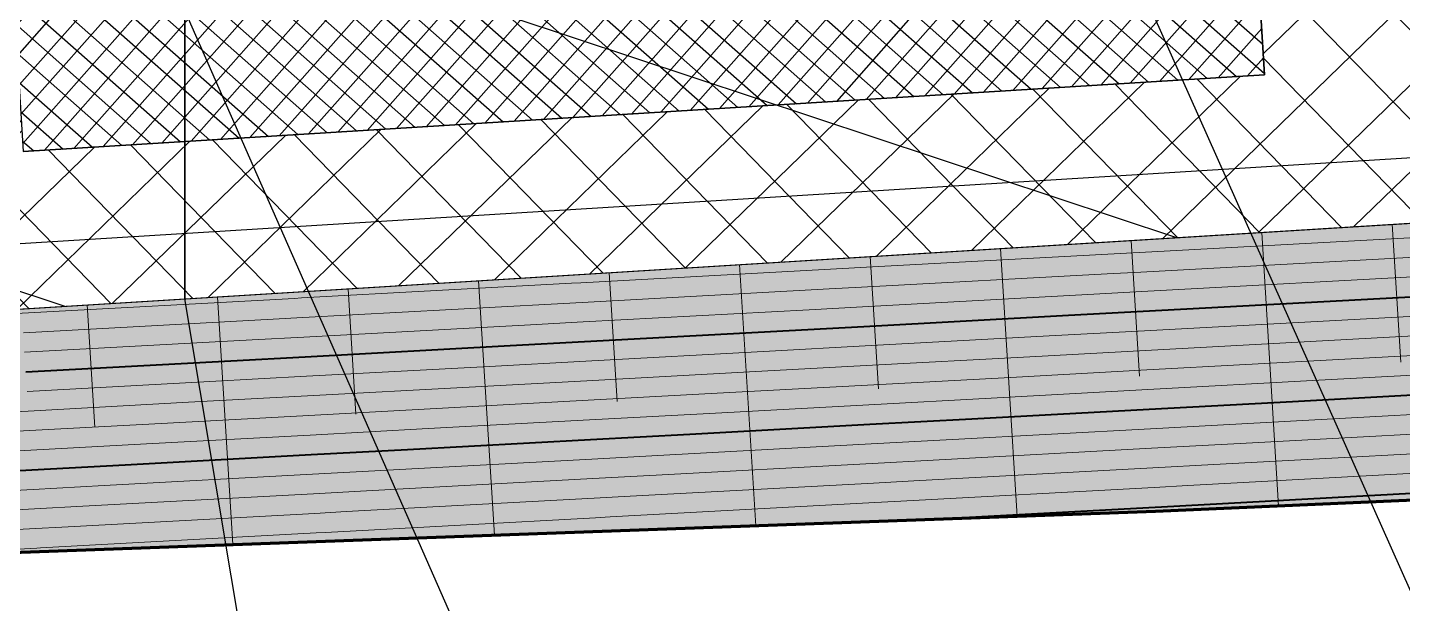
# Model space of a CAD drawing. Header units: metres. Extents: x 2302736 to 2305552, y 452304 to 453193.
# Drawn here: x 2305509.43 to 2305519.93, y 452715.99 to 452720.39 of the extents above; entities that cross this region are included whole.
import ezdxf

# ---------------------------------------------------------------- set-up
doc = ezdxf.new("R2010")
doc.units = ezdxf.units.M
doc.linetypes.add('ACAD_ISO02W100', pattern=[15, 12, -3])
for name, color, linetype in [('000_C3D_ХЛ служебные', 7, 'Continuous'), ('280_ПОР_Горизонтали вспомогательные', 7, 'Continuous'), ('280_ПОР_Горизонтали основные', 7, 'Continuous'), ('ГП_здания', 7, 'Continuous'), ('ГП_Ограждение', 7, 'ограждение2'), ('ГП_ПЗМ', 7, 'Continuous'), ('ПЗМ_3_Отметки', 7, 'Continuous'), ('ПЗМ_3_Сетка', 7, 'Continuous'), ('ПЗМ_3_Штриховка насыпи', 7, 'Continuous'), ('ПП_Дорога_Покрытия_Газон', 3, 'Continuous')]:
    doc.layers.add(name, color=color, linetype=linetype)
for name, color, linetype, lineweight in [('280_ПОР_Откосы планировки', 250, 'Continuous', 20), ('ГП_ВП', 1, 'Continuous', 40), ('ГП_Границы ЗУ', 1, 'Continuous', 50), ('ПД Борт 100.20.08', 32, 'Continuous', 30), ('ПП_Дорога_Покрытия_Откос', 3, 'Continuous', 9)]:
    doc.layers.add(name, color=color, linetype=linetype, lineweight=lineweight)
doc.layers.add('ГП_Штриховка отмостки', color=7, linetype='Continuous', true_color=0xfbfccf)
doc.linetypes.add('ограждение2', pattern='A,6.349999999999999,-2.54,[132,ltypeshp.shx,S=2.54,R=0,X=-2.54,Y=0],-2.54,25.4', length=36.83)

# ---------------------------------------------------------------- blocks, each defined once
blk = doc.blocks.new('Здания')
at = {"layer": 'ГП_Штриховка отмостки'}
h = blk.add_hatch(dxfattribs=at)
h.set_pattern_fill('ANSI37', color=8, scale=0.05, angle=-179.9992484153763)
h.set_pattern_definition([(225.0007515846234, (0, 0), (0.1122546739992538, -0.1122517290081593), []), (315.0007515846237, (0, 0), (0.1122517290081593, 0.1122546739992538), [])])
h.paths.add_polyline_path([(2305614.011454514, 452840.43600444), (2305604.511454493, 452840.4360046856), (2305604.511454366, 452835.5360046957), (2305614.01145451, 452835.5360044502)])
h.paths.add_polyline_path([(2305613.01145451, 452839.4360044658), (2305613.01145451, 452836.5360044754), (2305605.511454391, 452836.5360046701), (2305605.511454462, 452839.4360046607)], flags=16)
at = {"layer": 'ПП_Дорога_Покрытия_Газон'}
h = blk.add_hatch(dxfattribs=at)
h.set_pattern_fill('ANSI37', color=256, scale=0.15, angle=-4.327717326360756, style=0)
h.set_pattern_definition([(40.67228267363923, (-27638.63017183892, 175279.6974247352), (-0.3103871618951493, 0.3612116723344837), []), (130.672282673639, (-27638.63017183892, 175279.6974247352), (-0.3612116723344839, -0.3103871618951493), [])])
h.paths.add_polyline_path([(2305584.951453014, 452842.4248232777), (2305583.951454125, 452842.4360042983), (2305583.951454126, 452834.3359728313), (2305626.211504349, 452834.3360332186), (2305626.211505556, 452842.4381459521), (2305613.011454589, 452842.436004337), (2305613.011454564, 452841.437704855), (2305625.211504952, 452841.4360043085), (2305625.211504949, 452835.3360168842), (2305621.111504972, 452835.3360168839), (2305621.111504873, 452840.4360043075), (2305620.111454568, 452840.4360043071), (2305620.111454568, 452835.336004393), (2305616.011454586, 452835.3360043929), (2305616.011454492, 452840.436004827), (2305614.011454514, 452840.43600444), (2305614.01145451, 452835.5360044502), (2305604.511454366, 452835.5360046957), (2305604.511454493, 452840.4360046856), (2305601.916417375, 452840.4360043027), (2305601.916417375, 452839.4402076822), (2305602.166417375, 452839.4402076828), (2305602.166417373, 452837.2399784376), (2305600.266417378, 452837.2399784359), (2305600.266417372, 452839.4402076812), (2305600.516235603, 452839.4402076812), (2305600.516720676, 452840.4360042658), (2305594.511454457, 452840.4360042642), (2305594.511454456, 452836.000955147), (2305584.951455516, 452835.9960070027)])
h.paths.add_polyline_path([(2305586.451135017, 452842.425307518), (2305586.451441963, 452841.4360043528), (2305611.511454561, 452841.4360043239), (2305611.511454585, 452842.4333993757)], flags=17)
at = {"layer": 'ГП_Ограждение', "lineweight": 30, "ltscale": 0.2}
blk.add_lwpolyline([(2305584.951093492, 452841.9360044905), (2305584.451454121, 452841.9360044924), (2305584.451454126, 452834.8360032195), (2305625.711504954, 452834.8360028306), (2305625.711504951, 452841.9360046977), (2305613.011454575, 452841.936004356)], dxfattribs=at)
at = {"layer": 'ГП_Штриховка отмостки', "color": 8}
blk.add_lwpolyline([(2305614.011454514, 452840.43600444), (2305604.511454493, 452840.4360046856), (2305604.511454366, 452835.5360046957), (2305614.01145451, 452835.5360044502)], close=True, dxfattribs=at)
at = {"layer": 'ПД Борт 100.20.08'}
blk.add_lwpolyline([(2305586.451454462, 452841.4360043529), (2305611.511454561, 452841.4360043239), (2305611.511454621, 452843.9333994549), (2305613.011454626, 452843.9338837968), (2305613.011454561, 452841.4360044432), (2305625.211504952, 452841.4360043085), (2305625.211504949, 452835.3360168842), (2305621.111504972, 452835.3360168839), (2305621.111504876, 452840.4360173193), (2305620.111454568, 452840.4360042514), (2305620.111454568, 452835.336004393), (2305616.011454586, 452835.3360043929), (2305616.011454492, 452840.436004827), (2305614.011454514, 452840.4360043056), (2305614.01145451, 452835.5360044502), (2305604.511454366, 452835.5360046957)], dxfattribs=at)
at = {"layer": 'ПП_Дорога_Покрытия_Газон'}
blk.add_lwpolyline([(2305584.951453013, 452842.4360043), (2305583.951454125, 452842.4360042983), (2305583.951454126, 452834.3359728313), (2305626.211504349, 452834.3360332186), (2305626.211505552, 452842.436004355), (2305613.011454588, 452842.4360043372)], dxfattribs=at)
blk = doc.blocks.new('откосы')
at = {"layer": 'ПП_Дорога_Покрытия_Откос'}
h = blk.add_hatch(dxfattribs=at)
h.set_pattern_fill('GRASS', color=110, scale=0.02, style=0)
h.set_pattern_definition([(90, (-10.44084892701357, 4.656809861597139), (-0.3592102448, 0.3592102448), [0.09525, -0.6231704896]), (45, (-10.44084892701357, 4.656809861597139), (-0.3592102448427661, 0.3592102448427661), [0.09525, -0.4127500000000001]), (135, (-10.44084892701357, 4.656809861597139), (-0.3592102448427661, -0.3592102448427661), [0.09525, -0.4127500000000001])])
edge = h.paths.add_edge_path()
edge.add_line((2305485.817293578, 452724.88769515), (2305488.448556033, 452725.0627665654))
edge.add_line((2305488.448556033, 452725.0627665654), (2305488.948430427, 452716.9781740985))
edge.add_line((2305488.948430427, 452716.9781740985), (2305531.127927791, 452719.5862162716))
edge.add_line((2305531.127927791, 452719.5862162716), (2305531.260688367, 452717.4076353452))
edge.add_line((2305531.260688367, 452717.4076353452), (2305526.435479095, 452717.1420349586))
edge.add_line((2305526.435479095, 452717.1420349586), (2305520.980010254, 452716.8228325075))
edge.add_line((2305520.980010254, 452716.8228325075), (2305518.043991495, 452716.6927809464))
edge.add_line((2305518.043991495, 452716.6927809464), (2305507.363477467, 452716.3112637266))
edge.add_line((2305507.363477467, 452716.3112637266), (2305505.007903222, 452716.1940116694))
edge.add_line((2305505.007903222, 452716.1940116694), (2305504.631677643, 452716.1752845063))
edge.add_line((2305504.631677643, 452716.1752845063), (2305501.647646302, 452715.8957114056))
edge.add_line((2305501.647646302, 452715.8957114056), (2305489.072725912, 452714.9679163312))
edge.add_arc((2305488.901957815, 452717.0696590408), 2.108668812344004, 186.0979525131346, 274.6451191132504, ccw=False)
edge.add_line((2305486.805220397, 452716.8456582352), (2305485.817293578, 452724.88769515))
at = {"layer": '280_ПОР_Откосы планировки', "linetype": 'Continuous', "lineweight": 20}
for p, q in [((2305518.854700373, 452718.8272908655, 164.8687952256581), (2305518.984103215, 452716.7344233904, 163.4708857761039)), ((2305519.851576024, 452718.8889280902, 164.87378912246), (2305519.91681638, 452717.8337780195, 164.1690124120585)), ((2305517.857824723, 452718.7656536408, 164.8638013288585), (2305517.921971911, 452717.7281836675, 164.1708338588217)), ((2305515.864073422, 452718.6423791914, 164.8538135352571), (2305515.926614837, 452717.6308798209, 164.1781928639747)), ((2305516.860949073, 452718.7040164162, 164.8588074320589), (2305516.987637676, 452716.6550470722, 163.4902192907358)), ((2305513.870322121, 452718.5191047421, 164.8438257416556), (2305513.931257763, 452717.5335759742, 164.1855518691277)), ((2305514.867197771, 452718.5807419669, 164.8488196384575), (2305514.990674829, 452716.5837138283, 163.5149250946433)), ((2305511.87657082, 452718.3958302928, 164.8338379480565), (2305511.93590069, 452717.4362721274, 164.192910874279)), ((2305512.873446471, 452718.4574675175, 164.838831844856), (2305512.993711982, 452716.5123805843, 163.5396308985508)), ((2305510.879695169, 452718.3341930681, 164.8288440512545), (2305510.996749136, 452716.4410473401, 163.5643367024582)), ((2305509.882819519, 452718.2725558435, 164.823850154455), (2305509.940543616, 452717.3389682808, 164.200269879432))]:
    blk.add_line(p, q, dxfattribs=at)
blk.add_polyline3d([(2305507.363477467, 452716.3112637266, 163.609286410734), (2305518.043991495, 452716.6927809464, 163.4771504094824), (2305520.980010254, 452716.8228325075, 163.4575856272131), (2305526.435479095, 452717.1420349586, 163.4182105320506), (2305531.260688367, 452717.4076353452, 163.3722606212832)], dxfattribs=at)
blk = doc.blocks.new('ВП площадка 3')
at = {"layer": '280_ПОР_Горизонтали вспомогательные', "color": 1, "linetype": 'Continuous', "lineweight": 20, "flags": 128}
for points, elevation in [([(11.14640290988609, 9.832779292424675), (12.06416751630604, 9.88261870277347), (13.28907627100125, 9.949137644201983), (14.19782398734241, 9.998487390344962), (15.43122933851555, 10.06546774128219), (16.33148045791313, 10.11435607785824), (17.57290588226169, 10.18177196063334), (18.4651369289495, 10.23022476537153), (19.71414489671588, 10.29805241985013), (20.59879339952022, 10.34609345288481), (22.32136432360858, 10.43963804846862), (23.53300106991083, 10.5054362504743), (25.16446789354086, 10.61859898205148), (26.25891303690151, 10.69451250974089), (27.92139084124938, 10.80982624262105), (28.98482500435785, 10.88358876900747), (30.48045011609793, 10.98732917022426), (31.39530287543312, 11.05078570864862), (32.9182224557735, 11.15641932439757), (33.80578074650839, 11.21798264834797)], 164.2999999999999), ([(12.05491063324734, 10.03233279736014), (13.45062389038503, 10.10812731512124), (14.18856710428372, 10.14820148493163), (15.5878490624018, 10.2241898017819), (16.32222357485443, 10.26407017244491), (17.72487408760935, 10.34024141938425), (18.45588004589081, 10.3799388599582), (19.86171534378081, 10.45628305734135), (20.58953651646152, 10.49580754747148), (22.52144957846031, 10.60072051425231), (23.52374418685213, 10.65515034506097), (25.34887660760432, 10.78174622007646), (26.24965615384281, 10.84422660426935), (28.10497401189059, 10.97291621885961), (28.97556812129915, 11.03330286353593), (30.64080572733656, 11.14880802331026), (31.38604599237442, 11.20049980323529), (33.07728779455647, 11.31780868087662), (33.79652386344969, 11.36769674287643)], 164.3999999999999), ([(12.03639686759561, 10.33176098659169), (13.77371912822127, 10.42610665695974), (14.17005333816632, 10.44762967410497), (15.9010885101743, 10.54163392272312), (16.3037098092027, 10.56349836161825), (18.028810497839, 10.65718033682788), (18.43736627977341, 10.67936704913154), (20.15685623697937, 10.77274433226557), (20.57102275080979, 10.79523573658662), (22.92162008816376, 10.92288544570328), (23.50523042073473, 10.9545785341761), (25.71769403526559, 11.10804069618462), (26.23114238819108, 11.14365479338448), (28.47214035270736, 11.29909617133671), (28.95705435518176, 11.33273105270927), (30.96151695027947, 11.47176572942408), (31.36753222625703, 11.49992799235042), (33.39541847258806, 11.64058739377651), (33.7780100973323, 11.66712493204977)], 164.5999999999999), ([(12.02713998453691, 10.48147508117836), (13.93526674760505, 10.585096327879), (14.16079645510763, 10.59734376869164), (16.05770823406055, 10.70035598322283), (16.294452926144, 10.71321245620493), (18.18077870318666, 10.81564979557879), (18.42810939671472, 10.82908114371821), (20.30442668357864, 10.93097496975679), (20.56176586775109, 10.94494983117329), (23.12170534301549, 11.08396791142877), (23.49597353767604, 11.10429262870457), (25.90210274932906, 11.2711879342678), (26.22188550513238, 11.29336888797115), (28.65572352288291, 11.46218614763347), (28.94779747212306, 11.48244514729594), (31.1218725615181, 11.63324458245188), (31.35827534319833, 11.64964208693709), (33.55448381137103, 11.80197675019735), (33.7687532142736, 11.81683902663644)], 164.6999999999999), ([(10.14573924941942, 8.877137280476745), (12.11970881465822, 8.984334135253448), (12.3197905565612, 8.995199618628249), (14.25336528522894, 9.10020282282494), (14.49151099519804, 9.11313537840033), (16.38702175626531, 9.216071510396432), (16.66109665110707, 9.230955208302476), (18.52067822683602, 9.331940197909717), (18.82872221665457, 9.348668595019262), (20.6543346978724, 9.447808885423), (21.12085279496387, 9.473143254057504), (23.58854236826301, 9.607151683187112), (24.05801561009139, 9.639715553727), (26.31445433478802, 9.796227942337282), (26.81989181833342, 9.831286385073327), (29.04036630271003, 9.985304201487452), (29.5183164482005, 10.01845605182461), (31.45084417331964, 10.1525011411868), (31.96383042261004, 10.1880831856979), (33.86132204439491, 10.31969808088615)], 163.7), ([(10.31251652585342, 9.036410949134734), (12.11045193159953, 9.134048229840118), (12.48133817594498, 9.154189289547501), (14.24410840217024, 9.24991691741161), (14.64813071908429, 9.271857438841835), (16.37776487320661, 9.365785604983103), (16.81306485645473, 9.389424666995183), (18.51142134377733, 9.481654292496385), (18.97629266325384, 9.50689923245227), (20.64507781481371, 9.597522980009671), (21.32093804981559, 9.63422571978299), (23.57928548520431, 9.756865777715573), (24.24242432415486, 9.802862791810185), (26.30519745219499, 9.945942036865745), (27.00347498897463, 9.994376361370087), (29.03110941965133, 10.13501829607412), (29.67867205943912, 10.17993490491062), (31.44158729026094, 10.30221523577347), (32.12289576139301, 10.34947254217695), (33.85206516133621, 10.46941217547282)], 163.8), ([(10.47929380275309, 9.195684617792722), (12.10119504854083, 9.283762324426789), (12.6428857948631, 9.313178960466757), (14.23485151911154, 9.39963101199828), (14.80475044297054, 9.430579499341547), (16.36850799014792, 9.515499699511565), (16.96503306180239, 9.547894125746097), (18.50216446118429, 9.63136838702485), (19.12386310985312, 9.665129869943485), (20.63582093175501, 9.747237074596342), (21.52102330466732, 9.795308185508475), (23.57002860214561, 9.906579872302245), (24.42683303821832, 9.96601002983516), (26.29594056913629, 10.09565613145241), (27.18705815915019, 10.15746633760864), (29.02185253659263, 10.28473239066079), (29.83902767067775, 10.34141375793842), (31.43233040720224, 10.45192933036014), (32.28196110017598, 10.51086189859779), (33.84280827827752, 10.61912627005949)], 163.9), ([(10.81284835655242, 9.514231955108698), (12.08268128242343, 9.58319051360013), (12.96598103316501, 9.631158302305266), (14.21633775345981, 9.699059201171622), (15.11798989074305, 9.748023620340973), (16.34999422403052, 9.814927888684906), (17.26896947203204, 9.86483304318972), (18.4836506950669, 9.93079657619819), (19.41900400351733, 9.981591144925915), (20.61730716563761, 10.04666526371147), (21.92119381437078, 10.11747311701765), (23.55151483602822, 10.20600806141738), (24.79565046587959, 10.29230450594332), (26.2774268030189, 10.39508432056755), (27.55422450043261, 10.48364629008574), (29.00333877047524, 10.58416057983413), (30.15973889362067, 10.66437146411044), (31.41381664155051, 10.75135751947527), (32.60009177820757, 10.83364061149768), (33.82429451216012, 10.91855445917463)], 164.1), ([(10.97962563298642, 9.673505623766687), (12.07342439936474, 9.7329046081868), (13.12752865208313, 9.790147973282728), (14.20708087040111, 9.848773295758292), (15.2746096146293, 9.906745680782478), (16.34073734097183, 9.964641983271576), (17.42093767737969, 10.02330250194063), (18.4743938120082, 10.08051067078486), (19.5665744501166, 10.13982178235892), (20.60805028257892, 10.19637935829814), (22.12127906875685, 10.27855558274314), (23.54225795296952, 10.35572215594584), (24.9800591794774, 10.4554517439683), (26.2681699199602, 10.54479841515422), (27.73780767060816, 10.64673626632429), (28.99408188741654, 10.7338746744208), (30.3200945048593, 10.82585031713825), (31.40455975849182, 10.90107161406195), (32.75915711699054, 10.99502996797673), (33.81503762910142, 11.0682685537613)], 164.1999999999999), ([(7.752852647565305, 10.39957575174048), (9.859798540361226, 10.51399391534505), (9.884226630907506, 10.51532048825174), (11.98028929391876, 10.62914763571461), (12.01788310147822, 10.63118917576503), (14.09681436652317, 10.74408599885646), (14.15153957204893, 10.74705786327831), (16.21432795794681, 10.85907804372254), (16.28519604308531, 10.8629265507916), (18.33274690853432, 10.9741192542715), (18.41885251365602, 10.97879523830488), (20.45199713064357, 11.089205607248), (20.55250898469239, 11.09466392575996), (23.32179059786722, 11.24505037721246), (23.48671665461734, 11.25400672323303), (26.08651146292686, 11.43433517229277), (26.21262862207368, 11.44308298255782), (28.83930669352412, 11.62527612387203), (28.93854058906436, 11.63215924188262), (31.28222817275673, 11.79472343553789), (31.34901846013963, 11.79935618152376), (33.713549150154, 11.9633661066764), (33.75949633121491, 11.9665531211649)], 164.7999999999999), ([(10.74506743764505, 8.759467138908803), (12.12896569771692, 8.834620040666778), (12.15824293764308, 8.836209947650786), (14.26262216828763, 8.95048872823827), (14.33489127131179, 8.954413317900617), (16.39627863932401, 9.066357415809762), (16.50912844622508, 9.07248574955156), (18.52993510989472, 9.182226103323046), (18.68115177005529, 9.190437957528047), (20.6635915809311, 9.29809479083633), (20.92076754011214, 9.312060788273811), (23.5977992513217, 9.45743758865865), (23.87360689649359, 9.476568315702025), (26.32371121784672, 9.646513847750612), (26.63630864769221, 9.668196408834774), (29.04962318576873, 9.835590106900781), (29.35796083696187, 9.856977198796812), (31.46010105637834, 10.00278704660013), (31.80476508336142, 10.02669382927706), (33.87057892745361, 10.16998398629948)], 163.6)]:
    blk.add_lwpolyline(points, dxfattribs=dict(at, elevation=elevation))
at = {"layer": '280_ПОР_Горизонтали основные', "color": 1, "linetype": 'Continuous', "lineweight": 40, "flags": 128}
for points, elevation in [([(12.04565375065431, 10.18204689200502), (13.61217150930315, 10.26711698604049), (14.17931022122502, 10.2979155795183), (15.74446878628805, 10.38291186228161), (16.3129666922614, 10.41378426703158), (17.87684229295701, 10.49871087813517), (18.44662316283211, 10.52965295454487), (20.00928579038009, 10.61451369477436), (20.58027963340283, 10.64552164199995), (22.72153483331203, 10.7618029799778), (23.51448730379343, 10.80486443958943), (25.53328532120213, 10.94489345815964), (26.24039927078411, 10.99394069885602), (28.28855718206614, 11.13600619509816), (28.96631123824045, 11.1830169581226), (30.80116133904085, 11.31028687633807), (31.37678910931573, 11.35021389776375), (33.2363531338051, 11.47919803729746), (33.787266980391, 11.5174108374631)], 164.4999999999999), ([(10.64607107965275, 9.35495828645071), (12.09193816548213, 9.43347641901346), (12.80443341378122, 9.472168631386012), (14.2255946365185, 9.549345106584951), (14.96137016685679, 9.58930155984126), (16.35925110708922, 9.665213794098236), (17.11700126668438, 9.706363584497012), (18.49290757812559, 9.78108248161152), (19.27143355691805, 9.8233605074347), (20.62656404869631, 9.896951169183012), (21.72110855951905, 9.956390651233958), (23.56077171908692, 10.05629396683071), (24.61124175181613, 10.12915726791834), (26.2866836860776, 10.24537022603908), (27.3706413297914, 10.32055631384719), (29.01259565353394, 10.43444648524746), (29.99938328238204, 10.50289261102443), (31.42307352460921, 10.6016434248886), (32.44102643895895, 10.67225125507684), (33.83355139521882, 10.76884036458796)], 163.9999999999999), ([(18.82803795812651, 9.048197852855083), (20.6728484639898, 9.148380696307868), (20.72068228526041, 9.150978322548326), (23.6070561343804, 9.307723494071979), (23.68919818243012, 9.313421077618841), (26.33296810090542, 9.496799753222149), (26.45272547751665, 9.505106432596222), (29.05888006882742, 9.68587601231411), (29.19760522525758, 9.695498345710803), (31.46935793943703, 9.853072952013463), (31.64569974457845, 9.865304472798014), (33.8798358105123, 10.02026989171281)], 163.5)]:
    blk.add_lwpolyline(points, dxfattribs=dict(at, elevation=elevation))
blk = doc.blocks.new('ПЗМ площадка 3')
at = {"layer": 'ПЗМ_3_Штриховка насыпи'}
h = blk.add_hatch(dxfattribs=at)
h.set_pattern_fill('ANSI31', color=1, angle=5156.620156177408, style=0)
h.set_pattern_definition([(161.620156177409, (-2305529.186537633, -452624.3865204957), (-1.001125794145185, -3.01303371111197), [])])
h.paths.add_polyline_path([(-40.73642281489447, 100.676343476749), (-40.28079498466104, 93.28422807366587), (-38.55847974261269, 93.28422807354946), (-38.55847974261269, 100.8124410659074)], flags=0)
h.paths.add_polyline_path([(-40.23810677230358, 92.59165362955537), (-38.55847974261269, 92.6955056481529), (-38.55847974261269, 93.28422807354946), (-40.28079498466104, 93.28422807366587)], flags=0)
h.paths.add_polyline_path([(-38.55847974261269, 92.6955056481529), (-29.03691134648397, 93.2842280732584), (-38.55847974261269, 93.28422807354946)], flags=0)
h.paths.add_polyline_path([(1.441520256921648, 103.2842280733748), (1.441520256921648, 95.16872182686348), (1.939459703862667, 95.19950962427538)], flags=0)
h.paths.add_polyline_path([(-38.24317037174478, 100.8321444483008), (-38.55847974261269, 100.8124410659074), (-38.55847974261269, 93.28422807354946), (-29.03691134648397, 93.2842280732584), (-28.55847974307835, 93.31380969280146), (-28.55847974307835, 101.4227436296059), (-38.24240507930517, 100.81983173982)], flags=0)
h.paths.add_polyline_path([(-18.55847974261269, 96.13635015976615), (-18.55847974261269, 93.93211373750819), (-8.558479743078351, 94.55041778215671), (-8.55847974261269, 102.665922525397), (-11.73337081307545, 102.4696172488038), (-11.73454718990251, 102.4886430740007), (-13.23162740189582, 102.3950919568306), (-13.2305117463693, 102.3770481941756), (-18.55847974307835, 102.0453340243548), (-18.55847974307835, 99.04188823321601), (-11.54823282826692, 99.47533550643129), (-11.36926599638536, 96.58086304756578)], flags=0)
h.paths.add_polyline_path([(-28.55847974307835, 93.31380969280146), (-18.55847974261269, 93.93211373750819), (-18.55847974261269, 96.13635015976615), (-18.85497074946761, 96.11801796400687), (-19.03393751196563, 99.01249042799463), (-18.55847974307835, 99.04188823321601), (-18.55847974307835, 102.0453340243548), (-28.55847974307835, 101.4227436296059)], flags=0)
h.paths.add_polyline_path([(1.441520256921648, 95.16872182686348), (1.441520256921648, 103.2842280733748), (-8.55847974261269, 102.665922525397), (-8.558479743078351, 94.55041778215671)], flags=0)
h.paths.add_polyline_path([(-31.01094630593434, 98.27001869335072), (-37.05709325242788, 97.88827572582522), (-36.90893535036594, 95.46260978461942), (-30.86048598494381, 95.83658875693799)])
h.paths.add_polyline_path([(-22.60633594123647, 98.54510597343324), (-24.00427058245987, 98.45867089967942), (-23.89935929980129, 96.7619161925395), (-22.49729924835265, 96.84860634320648)])
h.paths.add_polyline_path([(-0.3695951271802187, 100.1667552752769), (-2.465592432301491, 100.0371586017427), (-2.274283058010041, 96.94306734233396), (-0.1782857510261238, 97.07266401586821)])
h.paths.add_polyline_path([(-5.459866949822753, 99.85190170776332), (-7.555864254944026, 99.72230503434548), (-7.364554879721254, 96.62821377493674), (-5.268557574599981, 96.75781044823816)])
at = {"layer": '000_C3D_ХЛ служебные', "color": 4, "linetype": 'Continuous', "lineweight": -3}
blk.add_polyline3d([(-40.7379816006869, 100.6762460697209, 164.7999999998137), (-40.23810677230358, 92.59165362955537, 164.7189783216454), (-8.338085958734155, 94.56404481909703, 164.8787830192596), (1.939459703862667, 95.19950962427538, 164.8272971566766)], dxfattribs=at)
at = {"layer": 'ПЗМ_3_Отметки', "flags": 128}
for points in [[(3.283653328195214, 84.79636278370162), (-1.91634667199105, 84.79636278370162), (-1.91634667199105, 86.87136278371327), (-1.91634667199105, 82.72136278368998), (-1.91634667199105, 84.79636278370162), (-6.116346672177314, 84.79636278370162), (-11.36926599638536, 96.58086304756578)], [(-2.388718562200665, 81.0306964586489), (-7.588718562386929, 81.0306964586489), (-7.588718562386929, 83.10569645866053), (-7.588718562386929, 78.95569645863725), (-7.588718562386929, 81.0306964586489), (-11.91371856257319, 81.0306964586489), (-18.55847974261269, 96.13635015976615)], [(-27.02154538268223, 87.57932791957865), (-22.69654538249597, 87.57932791957865), (-22.69654538249597, 89.65432791959029), (-22.69654538249597, 85.504327919567), (-22.69654538249597, 87.57932791957865), (-17.4965453823097, 87.57932791957865), (-18.55847974261269, 93.93211373750819)]]:
    blk.add_lwpolyline(points, dxfattribs=at)
at = {"layer": 'ПЗМ_3_Сетка'}
for points in [[(-18.55847974261269, 96.13635015976615), (-18.55847974261269, 93.93211373750819), (-8.558479743078351, 94.55041778215671), (-8.55847974261269, 102.665922525397), (-11.73337081307545, 102.4696172488038), (-11.73454718990251, 102.4886430740007), (-13.23162740189582, 102.3950919568306), (-13.2305117463693, 102.3770481941756), (-18.55847974307835, 102.0453340243548), (-18.55847974307835, 99.04188823321601), (-11.54823282826692, 99.47533550643129), (-11.36926599638536, 96.58086304756578)], [(-28.55847974307835, 93.31380969280146), (-18.55847974261269, 93.93211373750819), (-18.55847974261269, 96.13635015976615), (-18.85497074946761, 96.11801796400687), (-19.03393751196563, 99.01249042799463), (-18.55847974307835, 99.04188823321601), (-18.55847974307835, 102.0453340243548), (-28.55847974307835, 101.4227436296059)]]:
    blk.add_lwpolyline(points, close=True, dxfattribs=at)

msp = doc.modelspace()

# ---------------------------------------------------------------- linework, layer by layer
at = {"layer": 'ГП_Границы ЗУ', "color": 1, "linetype": 'ACAD_ISO02W100', "lineweight": 80, "elevation": 163.0414670277387}
msp.add_lwpolyline([(2305485.815784339, 452724.8999808338), (2305489.446648795, 452725.1244806084), (2305489.354290029, 452726.610430678), (2305490.851080086, 452726.7034631996), (2305490.944132554, 452725.2063522356), (2305515.956025886, 452726.7635686899), (2305515.863617623, 452728.2581097083), (2305517.360728669, 452728.3511621809), (2305517.45316682, 452726.8561377446), (2305530.628057889, 452727.6707485699), (2305531.260688367, 452717.4076353452), (2305520.980010254, 452716.8228325075), (2305518.043991495, 452716.6927809464), (2305507.003135911, 452716.2933272133), (2305505.007903222, 452716.1940116694), (2305501.026424098, 452715.8500434047), (2305489.072725912, 452714.9679163312, -0.4065985697340201), (2305486.805220397, 452716.8456582352)], format="xyb", close=True, dxfattribs=at)

# ---------------------------------------------------------------- block references
msp.add_blockref('откосы', (0, 0))
at = {"layer": 'ГП_ВП'}
msp.add_blockref('ВП площадка 3', (2305497.369027871, 452707.5786093076), dxfattribs=at)
at = {"layer": 'ГП_здания', "rotation": 3.538125578379933}
msp.add_blockref('Здания', (32245.17468351917, -141538.0497033897), dxfattribs=at)
at = {"layer": 'ГП_ПЗМ', "color": 4}
msp.add_blockref('ПЗМ площадка 3', (2305529.186537633, 452624.3865204957), dxfattribs=at)

doc.saveas('drawing.dxf')
